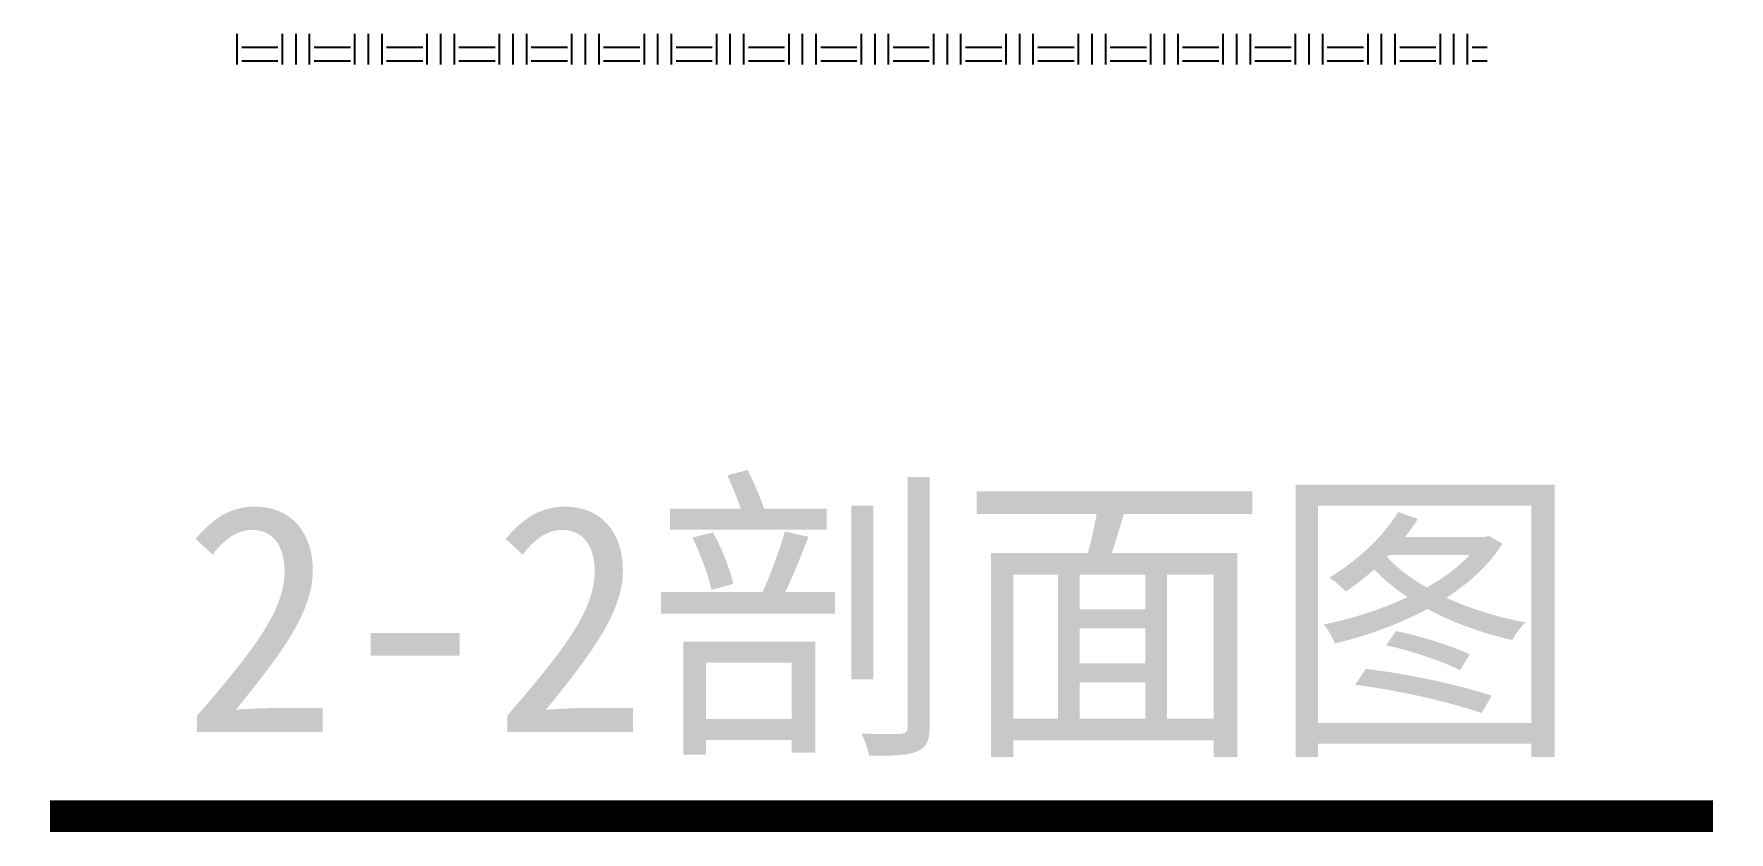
# Model space of a CAD drawing. Extents: x -202236 to 1002404, y -663931 to 1550022.
# Drawn here: x -63465 to -60490, y -347174 to -345772 of the extents above; entities that cross this region are included whole.
import ezdxf
from ezdxf.enums import TextEntityAlignment as Align

# ---------------------------------------------------------------- set-up
doc = ezdxf.new("R2010")
doc.units = 0
doc.layers.add('00-Hatch', color=8, linetype='Continuous')
doc.layers.add('3符号', color=173, linetype='Continuous')
doc.styles.add('中南符号', font='simhei.ttf')

# ---------------------------------------------------------------- blocks, each defined once
blk = doc.blocks.new('*U1013')
at = {"const_width": 0.7}
blk.add_lwpolyline([(0, 0), (36.487, 0)], dxfattribs=at)
at = {"color": 0, "style": '中南符号', "flags": 8}
blk.add_attdef('图名', text='', height=5, dxfattribs=at).set_placement((18.243, 1.847), align=Align.CENTER)
blk.add_attdef('比例', (39.287, 1.847), '', height=4, dxfattribs=at)

msp = doc.modelspace()

# ---------------------------------------------------------------- hatches: boundary and pattern name
at = {"layer": '00-Hatch'}
h = msp.add_hatch(dxfattribs=at)
h.set_pattern_fill('EARTH', color=256, scale=20, angle=-21.69758, style=0)
h.set_pattern_definition([(360, (-234168.96, -482979.69), (63.5, 63.5), [63.5, -63.5]), (360, (-234168.96, -482955.88), (63.5, 63.5), [63.5, -63.5]), (360, (-234168.96, -482932.07), (63.5, 63.5), [63.5, -63.5]), (90, (-234161.02, -482924.13), (-63.5, 63.5), [63.5, -63.5]), (90, (-234137.21, -482924.13), (-63.5, 63.5), [63.5, -63.5]), (90, (-234113.4, -482924.13), (-63.5, 63.5), [63.5, -63.5])])
h.paths.add_polyline_path([(-63114.35, -345772.22), (-60914.35, -345772.22), (-60914.35, -345826.09), (-63114.35, -345826.09)])

# ---------------------------------------------------------------- block references
at = {"layer": '3符号', "color": 7}
ref = msp.add_blockref('*U1013', (-63436.77, -347145.63), dxfattribs=dict(at, xscale=80, yscale=80, zscale=80))
ref.add_attrib('图名', '2-2剖面图', dxfattribs={"layer": '0', "color": 0, "height": 400, "style": '中南符号'}).set_placement((-61977.29, -346997.88), align=Align.CENTER)

doc.saveas('drawing.dxf')
